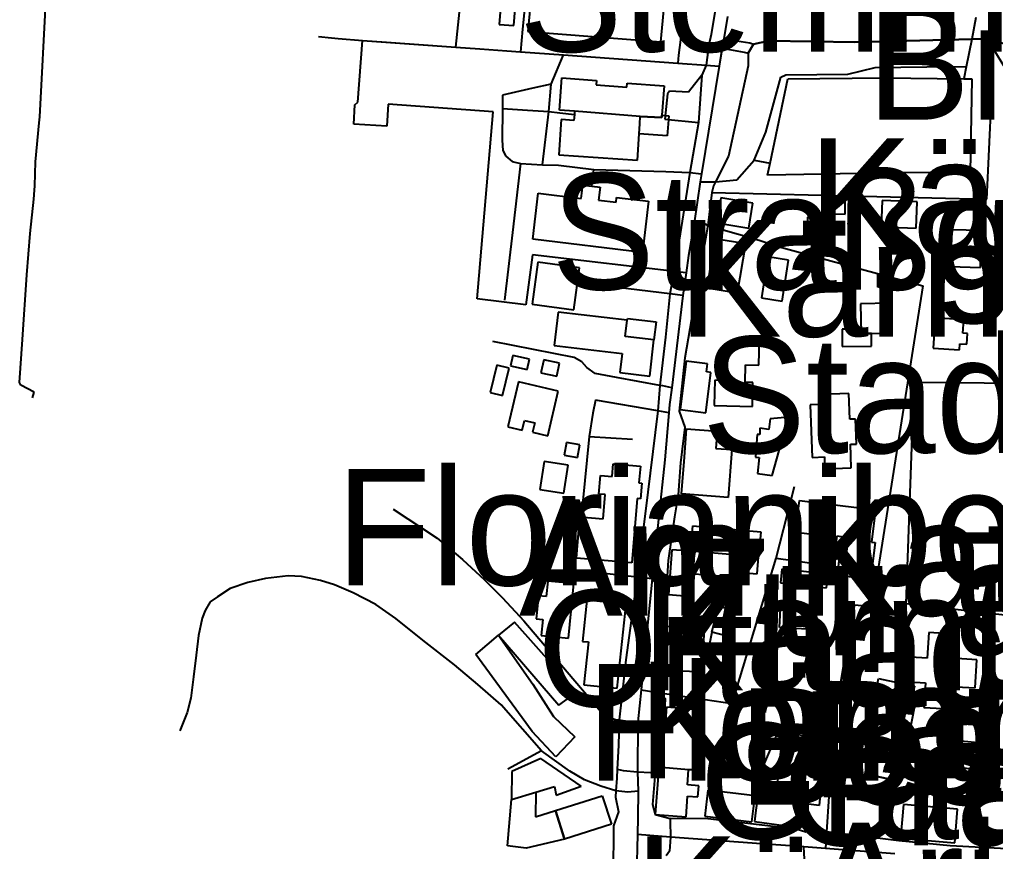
# Model space of a CAD drawing. Extents: x -3657 to 4700, y -7332 to 8131.
# Drawn here: x -3180.3 to -2816.4, y 3236.1 to 3546.4 of the extents above; entities that cross this region are included whole.
import ezdxf

# ---------------------------------------------------------------- set-up
doc = ezdxf.new("R2010")
doc.units = 0
for name, color, linetype in [('OSM_BUILDING_OFFICE', 9, 'CONTINUOUS'), ('OSM_BUILDING_RETAIL', 9, 'CONTINUOUS'), ('OSM_BUILDING_ROOF', 9, 'CONTINUOUS'), ('OSM_BUILDING_SHED', 9, 'CONTINUOUS'), ('OSM_BUILDING_YES', 9, 'CONTINUOUS'), ('OSM_HIGHWAY_CYCLEWAY', 8, 'CONTINUOUS'), ('OSM_HIGHWAY_FOOTWAY', 8, 'CONTINUOUS'), ('OSM_HIGHWAY_PATH', 8, 'CONTINUOUS'), ('OSM_HIGHWAY_PRIMARY', 8, 'CONTINUOUS'), ('OSM_HIGHWAY_RESIDENTIAL', 8, 'CONTINUOUS'), ('OSM_HIGHWAY_SECONDARY', 8, 'CONTINUOUS'), ('OSM_HIGHWAY_SERVICE', 8, 'CONTINUOUS'), ('OSM_HIGHWAY_STEPS', 8, 'CONTINUOUS'), ('OSM_HIGHWAY_TRACK', 8, 'CONTINUOUS'), ('OSM_LABELS', 8, 'CONTINUOUS'), ('OSM_LANDUSE_COMMERCIAL', 3, 'CONTINUOUS'), ('OSM_LANDUSE_MEADOW', 3, 'CONTINUOUS'), ('OSM_LANDUSE_RETAIL', 3, 'CONTINUOUS')]:
    doc.layers.add(name, color=color, linetype=linetype)

msp = doc.modelspace()

# ---------------------------------------------------------------- linework, layer by layer
at = {"layer": 'OSM_BUILDING_OFFICE'}
for p, q in [((-2973.295964, 3512.163368), (-2973.379393, 3510.917984)), ((-2948.836076, 3510.250815), (-2973.295964, 3512.163368)), ((-2978.347216, 3509.094388), (-2979.227013, 3495.89555)), ((-2973.523498, 3508.783042), (-2978.347216, 3509.094388)), ((-2973.379393, 3510.917984), (-2973.523498, 3508.783042)), ((-2948.965012, 3507.526539), (-2948.836076, 3510.250815)), ((-2949.2153, 3503.812629), (-2948.965012, 3507.526539)), ((-2949.867563, 3493.949639), (-2949.2153, 3503.812629)), ((-2979.227013, 3495.89555), (-2949.867563, 3493.949639))]:
    msp.add_line(p, q, dxfattribs=at)
at = {"layer": 'OSM_BUILDING_RETAIL'}
for p, q in [((-2900.394122, 3492.859928), (-2893.810809, 3524.216898)), ((-2893.810809, 3524.216898), (-2857.830124, 3524.583841)), ((-2857.830124, 3524.583841), (-2828.129374, 3524.261376)), ((-2828.129374, 3524.261376), (-2825.209356, 3524.228017)), ((-2825.209356, 3524.228017), (-2825.854035, 3489.301691)), ((-2901.349764, 3488.289817), (-2900.394122, 3492.859928)), ((-2853.87862, 3489.279452), (-2901.349764, 3488.289817)), ((-2825.854035, 3489.301691), (-2853.87862, 3489.279452)), ((-2954.372733, 3428.200078), (-2953.667378, 3434.315799)), ((-2953.667378, 3434.315799), (-2953.591534, 3434.949611)), ((-2953.591534, 3434.949611), (-2942.935365, 3433.715347)), ((-2942.935365, 3433.715347), (-2943.716565, 3426.965815)), ((-2943.716565, 3426.965815), (-2954.372733, 3428.200078))]:
    msp.add_line(p, q, dxfattribs=at)
at = {"layer": 'OSM_BUILDING_ROOF'}
for p, q in [((-2948.965012, 3507.526539), (-2948.836076, 3510.250815)), ((-2948.836076, 3510.250815), (-2940.781378, 3509.906111)), ((-2940.781378, 3509.906111), (-2940.728287, 3510.662236)), ((-2940.728287, 3510.662236), (-2938.210246, 3510.462085)), ((-2938.210246, 3510.462085), (-2938.718405, 3502.989786)), ((-2949.2153, 3503.812629), (-2948.965012, 3507.526539)), ((-2938.718405, 3502.989786), (-2949.2153, 3503.812629))]:
    msp.add_line(p, q, dxfattribs=at)
at = {"layer": 'OSM_BUILDING_SHED'}
for p, q in [((-3000.175295, 3559.954947), (-3001.37364, 3544.576689)), ((-2995.958335, 3544.165267), (-2994.75999, 3559.532406)), ((-3001.37364, 3544.576689), (-2995.958335, 3544.165267))]:
    msp.add_line(p, q, dxfattribs=at)
at = {"layer": 'OSM_BUILDING_YES'}
for p, q in [((-2989.056475, 3560.410846), (-2990.770563, 3541.874652)), ((-2941.190939, 3538.049547), (-2939.408591, 3556.018647)), ((-2990.770563, 3541.874652), (-2941.190939, 3538.049547)), ((-2978.900881, 3512.563669), (-2978.051422, 3524.583841)), ((-2978.051422, 3524.583841), (-2965.127499, 3523.660923)), ((-2965.127499, 3523.660923), (-2965.248851, 3521.992999)), ((-2953.834236, 3521.181276), (-2953.728054, 3522.62681)), ((-2953.728054, 3522.62681), (-2939.947088, 3521.648295)), ((-2965.248851, 3521.992999), (-2953.834236, 3521.181276)), ((-2939.947088, 3521.648295), (-2940.728287, 3510.662236)), ((-2973.295964, 3512.163368), (-2978.900881, 3512.563669)), ((-2948.836076, 3510.250815), (-2973.295964, 3512.163368)), ((-2940.781378, 3509.906111), (-2948.836076, 3510.250815)), ((-2940.728287, 3510.662236), (-2940.781378, 3509.906111)), ((-2970.793092, 3479.661091), (-2970.201504, 3484.609265)), ((-2970.201504, 3484.609265), (-2966.834003, 3484.208963)), ((-2966.834003, 3484.208963), (-2963.739543, 3483.84202)), ((-2963.739543, 3483.84202), (-2964.315962, 3479.038399)), ((-2988.919955, 3464.438505), (-2986.856981, 3481.584763)), ((-2986.856981, 3481.584763), (-2970.793092, 3479.661091)), ((-2964.315962, 3479.038399), (-2957.846417, 3478.260034)), ((-2957.846417, 3478.260034), (-2957.634052, 3480.050273)), ((-2957.634052, 3480.050273), (-2945.711278, 3478.615858)), ((-2918.748518, 3479.872361), (-2920.295748, 3470.565346)), ((-2906.802992, 3477.893091), (-2918.748518, 3479.872361)), ((-2877.648322, 3479.716688), (-2877.701413, 3473.867835)), ((-2872.407459, 3479.661091), (-2877.648322, 3479.716688)), ((-2872.46055, 3473.823357), (-2872.407459, 3479.661091)), ((-2945.711278, 3478.615858), (-2948.001786, 3459.523689)), ((-2908.350222, 3468.586076), (-2906.802992, 3477.893091)), ((-2858.618908, 3478.882726), (-2858.990547, 3469.086453)), ((-2845.596388, 3478.393468), (-2858.618908, 3478.882726)), ((-2845.968027, 3468.586076), (-2845.596388, 3478.393468)), ((-2877.299437, 3472.844842), (-2886.438713, 3472.644691)), ((-2886.438713, 3472.644691), (-2886.226348, 3462.770581)), ((-2877.701413, 3473.867835), (-2872.46055, 3473.823357)), ((-2877.11741, 3464.438505), (-2877.299437, 3472.844842)), ((-2870.966412, 3473.53425), (-2871.466986, 3470.02049)), ((-2868.091901, 3473.122829), (-2870.966412, 3473.53425)), ((-2868.592475, 3469.609069), (-2868.091901, 3473.122829)), ((-2920.295748, 3470.565346), (-2908.350222, 3468.586076)), ((-2871.466986, 3470.02049), (-2868.592475, 3469.609069)), ((-2858.990547, 3469.086453), (-2845.968027, 3468.586076)), ((-2948.001786, 3459.523689), (-2988.919955, 3464.438505)), ((-2920.970765, 3464.594178), (-2924.012134, 3446.347091)), ((-2909.480306, 3462.681625), (-2920.970765, 3464.594178)), ((-2879.696127, 3464.382908), (-2877.11741, 3464.438505)), ((-2832.96826, 3467.996743), (-2833.385406, 3454.230811)), ((-2821.576399, 3467.652038), (-2832.96826, 3467.996743)), ((-2821.993545, 3453.886107), (-2821.576399, 3467.652038)), ((-2912.52926, 3444.434538), (-2909.480306, 3462.681625)), ((-2886.226348, 3462.770581), (-2879.665789, 3462.915135)), ((-2879.665789, 3462.915135), (-2879.696127, 3464.382908)), ((-2901.175321, 3457.833526), (-2903.564427, 3442.599821)), ((-2893.545353, 3456.643741), (-2901.175321, 3457.833526)), ((-2986.955579, 3455.920974), (-2989.101982, 3440.286967)), ((-2971.483278, 3453.797151), (-2986.955579, 3455.920974)), ((-2973.629681, 3438.163144), (-2971.483278, 3453.797151)), ((-2895.934458, 3441.410036), (-2893.545353, 3456.643741)), ((-2833.385406, 3454.230811), (-2821.993545, 3453.886107)), ((-2924.012134, 3446.347091), (-2912.52926, 3444.434538)), ((-2903.564427, 3442.599821), (-2895.934458, 3441.410036)), ((-2989.101982, 3440.286967), (-2973.629681, 3438.163144)), ((-2855.858165, 3440.598313), (-2866.688775, 3440.398162)), ((-2866.688775, 3440.398162), (-2866.483995, 3429.334267)), ((-2855.6458, 3429.567776), (-2855.858165, 3440.598313)), ((-2979.439378, 3437.295823), (-2980.880426, 3424.808633)), ((-2953.667378, 3434.315799), (-2979.439378, 3437.295823)), ((-2954.372733, 3428.200078), (-2953.667378, 3434.315799)), ((-2838.853802, 3435.138642), (-2839.574326, 3423.852357)), ((-2828.159712, 3434.460353), (-2838.853802, 3435.138642)), ((-2828.485843, 3429.434342), (-2828.159712, 3434.460353)), ((-2943.716565, 3426.965815), (-2954.372733, 3428.200078)), ((-2868.478708, 3430.935474), (-2873.522375, 3430.913235)), ((-2873.522375, 3430.913235), (-2873.492037, 3424.497287)), ((-2868.471124, 3429.334267), (-2868.478708, 3430.935474)), ((-2866.483995, 3429.334267), (-2868.471124, 3429.334267)), ((-2866.483995, 3429.334267), (-2862.638673, 3429.356506)), ((-2862.638673, 3429.356506), (-2866.483995, 3429.334267)), ((-2862.638673, 3429.356506), (-2855.6458, 3429.567776)), ((-2862.61592, 3424.541765), (-2862.638673, 3429.356506)), ((-2826.840015, 3429.334267), (-2828.485843, 3429.434342)), ((-2827.097887, 3425.342369), (-2826.840015, 3429.334267)), ((-2980.880426, 3424.808633), (-2955.555909, 3421.884207)), ((-2945.286549, 3413.422273), (-2943.716565, 3426.965815)), ((-2917.701863, 3424.708558), (-2917.936981, 3411.832185)), ((-2911.846658, 3424.597363), (-2917.701863, 3424.708558)), ((-2911.785983, 3427.73306), (-2911.846658, 3424.597363)), ((-2904.360795, 3427.599626), (-2911.785983, 3427.73306)), ((-2904.550407, 3417.547605), (-2904.360795, 3427.599626)), ((-2873.492037, 3424.497287), (-2862.61592, 3424.541765)), ((-2829.760033, 3423.229665), (-2829.615928, 3425.509161)), ((-2829.615928, 3425.509161), (-2827.097887, 3425.342369)), ((-2996.367896, 3421.139201), (-2997.22494, 3417.291856)), ((-2990.156222, 3419.760384), (-2996.367896, 3421.139201)), ((-2955.555909, 3421.884207), (-2956.382615, 3414.712134)), ((-2839.574326, 3423.852357), (-2829.760033, 3423.229665)), ((-3002.283776, 3417.503127), (-3004.725972, 3407.306552)), ((-2997.725514, 3416.402297), (-3002.283776, 3417.503127)), ((-2997.22494, 3417.291856), (-2991.013266, 3415.913039)), ((-2991.013266, 3415.913039), (-2990.156222, 3419.760384)), ((-2984.801592, 3419.482396), (-2985.825495, 3414.612058)), ((-2978.900881, 3418.248133), (-2984.801592, 3419.482396)), ((-2979.924784, 3413.377795), (-2978.900881, 3418.248133)), ((-2931.67244, 3418.982019), (-2933.93261, 3400.901724)), ((-2923.686003, 3417.981265), (-2931.67244, 3418.982019)), ((-2924.057641, 3415.01236), (-2923.686003, 3417.981265)), ((-2909.63958, 3411.042701), (-2909.518229, 3417.64768)), ((-2909.518229, 3417.64768), (-2904.550407, 3417.547605)), ((-3000.160127, 3406.216841), (-2997.725514, 3416.402297)), ((-2985.825495, 3414.612058), (-2979.924784, 3413.377795)), ((-2956.382615, 3414.712134), (-2945.286549, 3413.422273)), ((-2924.406526, 3399.711938), (-2922.517995, 3414.812209)), ((-2922.517995, 3414.812209), (-2924.057641, 3415.01236)), ((-2994.267, 3411.29845), (-2998.180582, 3394.463538)), ((-2979.363533, 3407.829168), (-2994.267, 3411.29845)), ((-2921.054194, 3411.898902), (-2921.236222, 3402.391736)), ((-2917.936981, 3411.832185), (-2921.054194, 3411.898902)), ((-2906.848498, 3410.987104), (-2909.63958, 3411.042701)), ((-2907.007772, 3402.124868), (-2906.848498, 3410.987104)), ((-3004.725972, 3407.306552), (-3000.160127, 3406.216841)), ((-2983.254362, 3391.12769), (-2979.363533, 3407.829168)), ((-2871.011918, 3406.950728), (-2880.977901, 3406.594904)), ((-2880.977901, 3406.594904), (-2880.84138, 3402.869874)), ((-2870.670618, 3397.321247), (-2871.011918, 3406.950728)), ((-2880.84138, 3402.869874), (-2885.41481, 3402.703082)), ((-2885.41481, 3402.703082), (-2884.724625, 3383.099416)), ((-2933.93261, 3400.901724), (-2924.406526, 3399.711938)), ((-2921.236222, 3402.391736), (-2907.007772, 3402.124868)), ((-2992.879044, 3393.229274), (-2992.029584, 3396.898707)), ((-2992.029584, 3396.898707), (-2988.138755, 3395.986908)), ((-2988.138755, 3395.986908), (-2988.957877, 3392.45091)), ((-2900.409291, 3397.510279), (-2900.91745, 3393.551739)), ((-2893.583275, 3398.099612), (-2900.409291, 3397.510279)), ((-2899.650844, 3376.294287), (-2893.583275, 3398.099612)), ((-2868.562137, 3397.399084), (-2870.670618, 3397.321247)), ((-2868.236005, 3388.092068), (-2868.562137, 3397.399084)), ((-2998.180582, 3394.463538), (-2992.879044, 3393.229274)), ((-2988.957877, 3392.45091), (-2983.254362, 3391.12769)), ((-2931.816545, 3390.182533), (-2931.53592, 3393.774129)), ((-2931.53592, 3393.774129), (-2920.068214, 3392.895689)), ((-2920.068214, 3392.895689), (-2920.568789, 3386.468623)), ((-2905.210255, 3391.694784), (-2905.885272, 3383.199492)), ((-2904.201521, 3391.616948), (-2905.210255, 3391.694784)), ((-2900.91745, 3393.551739), (-2904.201521, 3394.052117)), ((-2904.201521, 3394.052117), (-2904.201521, 3391.616948)), ((-2976.344918, 3388.659163), (-2977.16404, 3383.911139)), ((-2971.392265, 3387.802962), (-2976.344918, 3388.659163)), ((-2932.476393, 3381.620524), (-2931.816545, 3390.182533)), ((-2870.450668, 3388.014232), (-2868.236005, 3388.092068)), ((-2870.139705, 3379.185355), (-2870.450668, 3388.014232)), ((-2972.211386, 3383.054938), (-2971.392265, 3387.802962)), ((-2920.568789, 3386.468623), (-2914.652909, 3386.012723)), ((-2914.652909, 3386.012723), (-2916.033281, 3368.132579)), ((-2984.619565, 3381.609404), (-2986.265393, 3371.134842)), ((-2975.669901, 3380.208348), (-2984.619565, 3381.609404)), ((-2977.16404, 3383.911139), (-2972.211386, 3383.054938)), ((-2959.325387, 3376.00518), (-2958.938579, 3380.719845)), ((-2958.938579, 3380.719845), (-2948.775401, 3379.885883)), ((-2933.409282, 3369.466918), (-2932.476393, 3381.620524)), ((-2905.885272, 3383.199492), (-2904.451809, 3383.02158)), ((-2904.451809, 3383.02158), (-2905.043397, 3377.050412)), ((-2884.724625, 3383.099416), (-2880.166363, 3383.266209)), ((-2880.166363, 3383.266209), (-2880.00709, 3378.829531)), ((-2977.315729, 3369.733786), (-2975.669901, 3380.208348)), ((-2948.775401, 3379.885883), (-2949.28356, 3373.59225)), ((-2905.043397, 3377.050412), (-2899.650844, 3376.294287)), ((-2880.00709, 3378.829531), (-2870.139705, 3379.185355)), ((-2964.20978, 3369.43356), (-2963.640945, 3376.361004)), ((-2963.640945, 3376.361004), (-2959.325387, 3376.00518)), ((-2949.28356, 3373.59225), (-2948.206566, 3373.503294)), ((-2948.206566, 3373.503294), (-2948.684387, 3367.643321)), ((-2986.265393, 3371.134842), (-2977.315729, 3369.733786)), ((-2961.919272, 3369.244528), (-2964.20978, 3369.43356)), ((-2962.654965, 3360.248859), (-2961.919272, 3369.244528)), ((-2949.988915, 3367.754516), (-2951.945706, 3343.836488)), ((-2948.684387, 3367.643321), (-2949.988915, 3367.754516)), ((-2916.033281, 3368.132579), (-2933.409282, 3369.466918)), ((-2890.905961, 3355.122773), (-2889.457328, 3366.965032)), ((-2889.457328, 3366.965032), (-2861.121781, 3363.50687)), ((-2861.121781, 3363.50687), (-2862.585582, 3351.531177)), ((-2972.560272, 3345.526651), (-2971.293667, 3360.949387)), ((-2971.293667, 3360.949387), (-2962.654965, 3360.248859)), ((-2930.041781, 3348.128612), (-2929.245413, 3357.535703)), ((-2929.245413, 3357.535703), (-2903.890558, 3355.389641)), ((-2903.890558, 3355.389641), (-2904.679342, 3345.98255)), ((-2881.40263, 3353.955226), (-2890.905961, 3355.122773)), ((-2881.774269, 3350.908485), (-2881.40263, 3353.955226)), ((-2875.555011, 3353.743956), (-2875.987325, 3350.207957)), ((-2873.749909, 3353.521566), (-2875.555011, 3353.743956)), ((-2871.110516, 3353.1991), (-2873.749909, 3353.521566)), ((-2872.870111, 3338.765999), (-2871.110516, 3353.1991)), ((-2936.973979, 3348.628989), (-2938.331597, 3331.93863)), ((-2930.041781, 3348.128612), (-2936.973979, 3348.628989)), ((-2912.332064, 3346.616361), (-2930.041781, 3348.128612)), ((-2912.332064, 3346.616361), (-2930.041781, 3348.128612)), ((-2875.987325, 3350.207957), (-2881.774269, 3350.908485)), ((-2861.235548, 3351.364384), (-2862.919298, 3337.553974)), ((-2862.585582, 3351.531177), (-2861.235548, 3351.364384)), ((-2951.945706, 3343.836488), (-2972.560272, 3345.526651)), ((-2912.332064, 3346.616361), (-2912.855392, 3340.256011)), ((-2912.855392, 3340.256011), (-2912.332064, 3346.616361)), ((-2904.679342, 3345.98255), (-2912.332064, 3346.616361)), ((-2904.679342, 3345.98255), (-2912.332064, 3346.616361)), ((-2905.20267, 3339.6222), (-2904.679342, 3345.98255)), ((-2895.979965, 3341.468036), (-2896.5488, 3336.264113)), ((-2878.770822, 3339.61108), (-2895.979965, 3341.468036)), ((-2929.321257, 3331.204744), (-2928.638656, 3339.644439)), ((-2928.638656, 3339.644439), (-2913.007081, 3338.376817)), ((-2913.007081, 3338.376817), (-2912.855392, 3340.256011)), ((-2912.855392, 3340.256011), (-2905.20267, 3339.6222)), ((-2879.332072, 3334.407158), (-2878.770822, 3339.61108)), ((-2862.919298, 3337.553974), (-2872.870111, 3338.765999)), ((-2983.299869, 3336.975761), (-2983.861119, 3331.226983)), ((-2973.584174, 3336.030604), (-2983.299869, 3336.975761)), ((-2975.571303, 3315.659693), (-2973.584174, 3336.030604)), ((-2896.5488, 3336.264113), (-2879.332072, 3334.407158)), ((-2986.773552, 3331.51609), (-2987.615427, 3322.920722)), ((-2983.861119, 3331.226983), (-2986.773552, 3331.51609)), ((-2968.699781, 3329.914883), (-2970.307687, 3314.503266)), ((-2954.076939, 3328.380393), (-2968.699781, 3329.914883)), ((-2938.331597, 3331.93863), (-2929.321257, 3331.204744)), ((-2957.361011, 3297.001185), (-2954.076939, 3328.380393)), ((-2922.10085, 3317.950309), (-2919.476626, 3327.657626)), ((-2919.476626, 3327.657626), (-2913.803449, 3326.134255)), ((-2913.803449, 3326.134255), (-2916.427673, 3316.415819)), ((-2896.935607, 3319.640472), (-2896.442617, 3328.836292)), ((-2896.442617, 3328.836292), (-2886.256686, 3328.291437)), ((-2886.256686, 3328.291437), (-2886.749676, 3319.095616)), ((-2987.615427, 3322.920722), (-2985.158062, 3322.687213)), ((-2985.158062, 3322.687213), (-2985.742065, 3316.660448)), ((-2995.67771, 3321.686458), (-3001.677019, 3316.849479)), ((-2972.476843, 3295.500053), (-2995.67771, 3321.686458)), ((-2939.218979, 3320.063012), (-2939.977426, 3305.774464)), ((-2924.823672, 3319.295767), (-2939.218979, 3320.063012)), ((-2925.6883, 3303.083547), (-2924.823672, 3319.295767)), ((-2886.749676, 3319.095616), (-2896.935607, 3319.640472)), ((-3010.141278, 3309.632928), (-3001.677019, 3316.849479)), ((-3001.677019, 3316.849479), (-2988.859279, 3298.513436)), ((-3001.677019, 3316.849479), (-2979.189091, 3290.696432)), ((-2985.742065, 3316.660448), (-2975.571303, 3315.659693)), ((-2922.10085, 3317.950309), (-2923.587405, 3310.633683)), ((-2916.427673, 3316.415819), (-2922.10085, 3317.950309)), ((-2916.427673, 3316.415819), (-2922.10085, 3317.950309)), ((-2917.079937, 3309.299343), (-2915.578213, 3316.61597)), ((-2915.578213, 3316.61597), (-2916.427673, 3316.415819)), ((-2841.197401, 3317.761277), (-2841.781404, 3308.220753)), ((-2830.162009, 3317.082988), (-2841.197401, 3317.761277)), ((-2830.72326, 3308.06508), (-2830.162009, 3317.082988)), ((-2970.307687, 3314.503266), (-2968.115777, 3314.269757)), ((-2968.115777, 3314.269757), (-2969.784359, 3298.302165)), ((-2989.109566, 3280.822323), (-3010.141278, 3309.632928)), ((-2923.587405, 3310.633683), (-2917.079937, 3309.299343)), ((-2847.932402, 3308.598815), (-2848.501237, 3299.414114)), ((-2841.781404, 3308.220753), (-2847.932402, 3308.598815)), ((-2823.305656, 3307.609181), (-2830.72326, 3308.06508)), ((-2939.977426, 3305.774464), (-2940.076024, 3303.850792)), ((-2823.950336, 3297.134618), (-2823.305656, 3307.609181)), ((-2940.076024, 3303.850792), (-2925.6883, 3303.083547)), ((-2861.356899, 3294.132355), (-2859.953774, 3300.692856)), ((-2859.953774, 3300.692856), (-2846.589953, 3297.835146)), ((-2988.859279, 3298.513436), (-2981.214142, 3286.515503)), ((-2969.784359, 3298.302165), (-2957.361011, 3297.001185)), ((-2848.501237, 3299.414114), (-2842.486759, 3299.047171)), ((-2846.589953, 3297.835146), (-2847.985494, 3291.285765)), ((-2842.486759, 3299.047171), (-2843.048009, 3289.87359)), ((-2831.542381, 3289.161942), (-2831.019054, 3297.568279)), ((-2831.019054, 3297.568279), (-2823.950336, 3297.134618)), ((-2979.189091, 3290.696432), (-2972.476843, 3295.500053)), ((-2861.356899, 3294.132355), (-2864.694062, 3278.309317)), ((-2847.985494, 3291.285765), (-2861.356899, 3294.132355)), ((-2847.985494, 3291.285765), (-2861.356899, 3294.132355)), ((-2939.529942, 3281.400536), (-2938.854925, 3290.029263)), ((-2938.854925, 3290.029263), (-2925.718638, 3289.006269)), ((-2851.914245, 3262.319487), (-2846.241068, 3290.952181)), ((-2846.241068, 3290.952181), (-2847.985494, 3291.285765)), ((-2843.048009, 3289.87359), (-2831.542381, 3289.161942)), ((-2981.214142, 3286.515503), (-2973.212535, 3278.89865)), ((-2925.718638, 3289.006269), (-2926.431578, 3279.866046)), ((-2980.250915, 3271.470829), (-2989.109566, 3280.822323)), ((-2973.212535, 3278.89865), (-2980.250915, 3271.470829)), ((-2941.244031, 3276.474601), (-2940.857223, 3281.511731)), ((-2940.857223, 3281.511731), (-2939.529942, 3281.400536)), ((-2928.236679, 3280.0106), (-2929.290919, 3266.533775)), ((-2926.431578, 3279.866046), (-2928.236679, 3280.0106)), ((-2895.797938, 3280.244109), (-2898.414577, 3255.992496)), ((-2884.982496, 3279.076562), (-2895.797938, 3280.244109)), ((-2885.407226, 3275.151381), (-2884.982496, 3279.076562)), ((-2940.12153, 3276.385645), (-2941.244031, 3276.474601)), ((-2940.819301, 3267.434454), (-2940.12153, 3276.385645)), ((-2862.304957, 3277.842299), (-2865.027778, 3265.121599)), ((-2864.694062, 3278.309317), (-2862.304957, 3277.842299)), ((-2835.205676, 3267.890353), (-2834.24245, 3277.897896)), ((-2834.24245, 3277.897896), (-2820.453899, 3276.574677)), ((-2820.453899, 3276.574677), (-2821.417125, 3266.567133)), ((-2882.638898, 3274.851155), (-2885.407226, 3275.151381)), ((-2883.503526, 3266.811762), (-2882.638898, 3274.851155)), ((-2985.863417, 3270.80366), (-2996.716781, 3265.944442)), ((-2970.777923, 3260.451412), (-2985.863417, 3270.80366)), ((-2835.205676, 3267.890353), (-2836.06272, 3259.206029)), ((-2825.755437, 3266.978554), (-2835.205676, 3267.890353)), ((-2825.755437, 3266.978554), (-2835.205676, 3267.890353)), ((-2996.716781, 3265.944442), (-2996.853301, 3255.558835)), ((-2941.88871, 3267.534529), (-2943.215991, 3249.98797)), ((-2940.819301, 3267.434454), (-2941.88871, 3267.534529)), ((-2930.807812, 3266.64497), (-2940.819301, 3267.434454)), ((-2930.807812, 3266.64497), (-2940.819301, 3267.434454)), ((-2931.240126, 3260.94067), (-2930.807812, 3266.64497)), ((-2929.290919, 3266.533775), (-2930.807812, 3266.64497)), ((-2887.690149, 3259.139312), (-2886.82552, 3267.178705)), ((-2886.82552, 3267.178705), (-2883.503526, 3266.811762)), ((-2865.027778, 3265.121599), (-2867.098336, 3255.503238)), ((-2853.476644, 3262.641952), (-2865.027778, 3265.121599)), ((-2865.027778, 3265.121599), (-2853.476644, 3262.641952)), ((-2826.802093, 3258.116319), (-2825.755437, 3266.978554)), ((-2821.417125, 3266.567133), (-2825.755437, 3266.978554)), ((-2926.977659, 3260.618205), (-2931.240126, 3260.94067)), ((-2927.296206, 3256.470634), (-2926.977659, 3260.618205)), ((-2855.554786, 3253.012472), (-2853.476644, 3262.641952)), ((-2853.476644, 3262.641952), (-2851.914245, 3262.319487)), ((-2996.853301, 3255.558835), (-2987.683688, 3258.283111)), ((-2996.853301, 3255.558835), (-2987.683688, 3258.283111)), ((-2987.683688, 3258.283111), (-2987.903637, 3249.053932)), ((-2987.683688, 3258.283111), (-2980.743905, 3260.351337)), ((-2980.743905, 3260.351337), (-2980.167486, 3257.182281)), ((-2980.167486, 3257.182281), (-2970.777923, 3260.451412)), ((-2923.587405, 3259.005878), (-2924.747827, 3249.298561)), ((-2905.938363, 3256.926533), (-2923.587405, 3259.005878)), ((-2888.221061, 3254.035465), (-2887.690149, 3259.139312)), ((-2888.145217, 3254.891666), (-2887.690149, 3259.139312)), ((-2887.690149, 3259.139312), (-2881.55432, 3258.549979)), ((-2881.55432, 3258.549979), (-2882.085232, 3253.312698)), ((-2836.06272, 3259.206029), (-2826.802093, 3258.116319)), ((-2998.339856, 3238.290263), (-2996.853301, 3255.558835)), ((-2980.417774, 3251.411265), (-2962.958343, 3256.937652)), ((-2962.958343, 3256.937652), (-2959.583258, 3246.296298)), ((-2931.710363, 3249.120649), (-2931.133944, 3256.759741)), ((-2931.133944, 3256.759741), (-2927.296206, 3256.470634)), ((-2906.552704, 3252.145151), (-2905.938363, 3256.926533)), ((-2904.952383, 3256.704143), (-2905.665322, 3251.600296)), ((-2898.414577, 3255.992496), (-2904.952383, 3256.704143)), ((-2888.145217, 3254.891666), (-2898.414577, 3255.992496)), ((-2898.414577, 3255.992496), (-2888.145217, 3254.891666)), ((-2888.994676, 3244.973078), (-2888.221061, 3254.035465)), ((-2888.221061, 3254.035465), (-2888.145217, 3254.891666)), ((-2884.079945, 3253.546207), (-2888.221061, 3254.035465)), ((-2882.085232, 3253.312698), (-2884.079945, 3253.546207)), ((-2867.098336, 3255.503238), (-2855.554786, 3253.012472)), ((-2850.594548, 3253.646283), (-2851.732218, 3241.136853)), ((-2830.548817, 3251.978359), (-2850.594548, 3253.646283)), ((-2987.903637, 3249.053932), (-2980.417774, 3251.411265)), ((-2977.050273, 3240.76991), (-2980.417774, 3251.411265)), ((-2980.417774, 3251.411265), (-2977.050273, 3240.76991)), ((-2943.215991, 3249.98797), (-2931.710363, 3249.120649)), ((-2907.17463, 3247.141379), (-2906.552704, 3252.145151)), ((-2905.665322, 3251.600296), (-2906.218988, 3247.274813)), ((-2831.534797, 3239.379974), (-2830.548817, 3251.978359)), ((-2959.583258, 3246.296298), (-2977.050273, 3240.76991)), ((-2924.747827, 3249.298561), (-2907.17463, 3247.141379)), ((-2906.218988, 3247.274813), (-2888.994676, 3244.973078)), ((-2977.050273, 3240.76991), (-2991.324229, 3237.378465)), ((-2851.732218, 3241.136853), (-2831.534797, 3239.379974)), ((-2991.324229, 3237.378465), (-2998.339856, 3238.290263))]:
    msp.add_line(p, q, dxfattribs=at)
at = {"layer": 'OSM_HIGHWAY_CYCLEWAY'}
for p, q in [((-2917.656356, 3539.161496), (-2907.88757, 3537.738201)), ((-2907.88757, 3537.738201), (-2906.605796, 3537.215585)), ((-2906.605796, 3537.215585), (-2900.803683, 3538.383131)), ((-2900.803683, 3538.383131), (-2868.782087, 3537.98283)), ((-2868.782087, 3537.98283), (-2825.224525, 3539.07254)), ((-2825.224525, 3539.07254), (-2818.140638, 3539.250452)), ((-2818.140638, 3539.250452), (-2805.876564, 3534.724818))]:
    msp.add_line(p, q, dxfattribs=at)
at = {"layer": 'OSM_HIGHWAY_FOOTWAY'}
for p, q in [((-3172.653531, 3510.161859), (-3168.967483, 3582.861102)), ((-2915.479615, 3582.427442), (-2922.335968, 3540.82942)), ((-2991.073942, 3560.066142), (-2992.666679, 3542.78645)), ((-2900.788514, 3539.561798), (-2900.20451, 3547.245367)), ((-2992.666679, 3542.78645), (-2993.440294, 3534.346755)), ((-2922.335968, 3540.82942), (-2923.193013, 3536.959836)), ((-2908.524664, 3533.835259), (-2906.605796, 3537.215585)), ((-2900.803683, 3538.383131), (-2900.788514, 3539.561798)), ((-2818.140638, 3539.250452), (-2817.086398, 3535.358629)), ((-2923.193013, 3536.959836), (-2924.194161, 3529.387462)), ((-2923.193013, 3536.959836), (-2922.062928, 3536.726327)), ((-2922.062928, 3536.726327), (-2918.247944, 3535.747812)), ((-2918.247944, 3535.747812), (-2910.018803, 3534.157724)), ((-2910.018803, 3534.157724), (-2908.524664, 3533.835259)), ((-2908.524664, 3533.835259), (-2908.577755, 3529.109474)), ((-2817.086398, 3535.358629), (-2812.945282, 3528.664695)), ((-2924.194161, 3529.387462), (-2925.90825, 3525.662432)), ((-2908.577755, 3529.109474), (-2915.942267, 3495.406292)), ((-2925.90825, 3525.662432), (-2930.83815, 3519.357679)), ((-2925.90825, 3525.662432), (-2927.076257, 3508.026916)), ((-2937.959959, 3519.669025), (-2938.672898, 3518.646032)), ((-2930.83815, 3519.357679), (-2937.959959, 3519.669025)), ((-2938.672898, 3518.646032), (-2939.583034, 3509.194463)), ((-3000.175295, 3513.219719), (-2990.861577, 3512.597028)), ((-2990.861577, 3512.597028), (-2982.867555, 3512.052173)), ((-2982.867555, 3512.052173), (-2978.832621, 3511.574034)), ((-3172.873481, 3507.915721), (-3172.653531, 3510.161859)), ((-2978.832621, 3511.574034), (-2973.379393, 3510.917984)), ((-2939.583034, 3509.194463), (-2927.076257, 3508.026916)), ((-3174.291775, 3493.293589), (-3172.873481, 3507.915721)), ((-2927.076257, 3508.026916), (-2930.322406, 3489.335049)), ((-2915.942267, 3495.406292), (-2920.712894, 3485.910245)), ((-3174.5724, 3484.353516), (-3174.291775, 3493.293589)), ((-2966.834003, 3484.208963), (-2966.121064, 3490.502596)), ((-2930.322406, 3489.335049), (-2934.675887, 3461.725349)), ((-3174.913701, 3479.349745), (-3174.625491, 3482.75231)), ((-3174.625491, 3482.75231), (-3174.5724, 3484.353516)), ((-2921.486509, 3484.353516), (-2922.062928, 3481.829392)), ((-2920.712894, 3485.910245), (-2921.486509, 3484.353516)), ((-3176.271319, 3466.617926), (-3174.913701, 3479.349745)), ((-2922.062928, 3481.829392), (-2923.670834, 3469.58683)), ((-2923.670834, 3469.58683), (-2927.743689, 3446.247015)), ((-3177.477249, 3451.150711), (-3176.271319, 3466.617926)), ((-2934.675887, 3461.725349), (-2935.328151, 3457.577778)), ((-2935.328151, 3457.577778), (-2935.987999, 3453.330132)), ((-3179.138246, 3427.054771), (-3177.477249, 3451.150711)), ((-2935.987999, 3453.330132), (-2937.755178, 3444.112072)), ((-2927.743689, 3446.247015), (-2932.210937, 3420.205163)), ((-2937.755178, 3444.112072), (-2939.378253, 3427.988808)), ((-3180.260746, 3411.07606), (-3179.138246, 3427.054771)), ((-2939.378253, 3427.988808), (-2941.501902, 3409.941872)), ((-2932.210937, 3420.205163), (-2934.28908, 3400.32351)), ((-3179.714665, 3410.053066), (-3180.260746, 3411.07606)), ((-3174.853025, 3407.428866), (-3179.714665, 3410.053066)), ((-2941.501902, 3409.941872), (-2942.275517, 3400.434705)), ((-3175.414275, 3405.37176), (-3174.853025, 3407.428866)), ((-2942.275517, 3400.434705), (-2946.932377, 3362.039097)), ((-2934.28908, 3400.32351), (-2932.135093, 3394.396821)), ((-2932.135093, 3394.396821), (-2933.811258, 3381.064549)), ((-2933.811258, 3381.064549), (-2934.675887, 3369.122214)), ((-2934.675887, 3369.122214), (-2935.987999, 3360.88267)), ((-2946.932377, 3362.039097), (-2950.004083, 3338.610326)), ((-2935.987999, 3360.88267), (-2938.452949, 3344.625972)), ((-2873.749909, 3353.521566), (-2875.008929, 3342.313117)), ((-2938.452949, 3344.625972), (-2941.153017, 3301.638013)), ((-2950.004083, 3338.610326), (-2954.167953, 3307.598061)), ((-2954.167953, 3307.598061), (-2955.722767, 3294.087877)), ((-2941.153017, 3301.638013), (-2941.433642, 3295.3555)), ((-2955.722767, 3294.087877), (-2956.716332, 3285.192283)), ((-2941.433642, 3295.3555), (-2939.461682, 3293.231677)), ((-2939.461682, 3293.231677), (-2939.924334, 3285.525868)), ((-2956.716332, 3285.192283), (-2956.95145, 3275.685117)), ((-2939.924334, 3285.525868), (-2941.547409, 3281.367178)), ((-2941.547409, 3281.367178), (-2941.623254, 3274.506451)), ((-2956.95145, 3275.685117), (-2957.398933, 3266.800642)), ((-2941.623254, 3274.506451), (-2941.699098, 3269.580516)), ((-2941.699098, 3269.580516), (-2943.238744, 3266.18907)), ((-2957.398933, 3266.800642), (-2957.558207, 3263.487034)), ((-2957.398933, 3266.800642), (-2955.191855, 3266.344743)), ((-2955.191855, 3266.344743), (-2949.799303, 3265.866605)), ((-2949.799303, 3265.866605), (-2945.013508, 3265.577498)), ((-2945.013508, 3265.577498), (-2943.291835, 3265.54414)), ((-2943.291835, 3265.54414), (-2944.239893, 3253.635163)), ((-2943.238744, 3266.18907), (-2943.291835, 3265.54414)), ((-2957.558207, 3263.487034), (-2957.975352, 3258.727891)), ((-2957.975352, 3258.727891), (-2958.066366, 3256.370558)), ((-2958.066366, 3256.370558), (-2956.95145, 3250.888648)), ((-2944.239893, 3253.635163), (-2943.215991, 3249.98797)), ((-2956.95145, 3250.888648), (-2958.779305, 3245.695845)), ((-2943.215991, 3249.98797), (-2937.618658, 3248.44236)), ((-2923.57982, 3248.342285), (-2937.618658, 3248.44236)), ((-2937.618658, 3248.44236), (-2937.603489, 3247.419367)), ((-2937.603489, 3247.419367), (-2937.504891, 3241.526036)), ((-2890.723933, 3244.483821), (-2923.57982, 3248.342285)), ((-2958.779305, 3245.695845), (-2958.984086, 3224.757841)), ((-2887.068223, 3243.360752), (-2890.723933, 3244.483821)), ((-2879.324488, 3243.516425), (-2887.068223, 3243.360752)), ((-2852.392066, 3240.12498), (-2879.324488, 3243.516425)), ((-2937.504891, 3241.526036), (-2937.922037, 3236.244277)), ((-2833.210963, 3238.212427), (-2852.392066, 3240.12498)), ((-2937.922037, 3236.244277), (-2939.143135, 3234.520755)), ((-2803.100651, 3236.677937), (-2833.210963, 3238.212427))]:
    msp.add_line(p, q, dxfattribs=at)
at = {"layer": 'OSM_HIGHWAY_PATH'}
for p, q in [((-2843.442401, 3447.114336), (-2862.282203, 3327.457475)), ((-2868.926191, 3328.180242), (-2871.027087, 3317.060749))]:
    msp.add_line(p, q, dxfattribs=at)
at = {"layer": 'OSM_HIGHWAY_PRIMARY'}
for p, q in [((-2916.283568, 3547.578952), (-2917.656356, 3539.161496)), ((-2917.656356, 3539.161496), (-2918.247944, 3535.747812)), ((-2918.247944, 3535.747812), (-2919.400782, 3529.042757)), ((-2919.400782, 3529.042757), (-2925.991679, 3488.790194)), ((-2925.991679, 3488.790194), (-2926.416409, 3485.910245)), ((-2926.416409, 3485.910245), (-2928.706916, 3470.420792)), ((-2928.706916, 3470.420792), (-2930.822981, 3458.433979)), ((-2930.822981, 3458.433979), (-2931.725532, 3451.906837)), ((-2931.725532, 3451.906837), (-2932.87837, 3443.522739)), ((-2932.87837, 3443.522739), (-2937.057408, 3409.030073)), ((-2937.057408, 3409.030073), (-2937.853776, 3402.869874)), ((-2937.853776, 3402.869874), (-2938.134401, 3399.711938)), ((-2938.134401, 3399.711938), (-2939.643709, 3382.187618)), ((-2939.643709, 3382.187618), (-2944.338491, 3337.965396)), ((-2944.338491, 3337.965396), (-2947.37986, 3308.009482)), ((-2947.37986, 3308.009482), (-2948.472022, 3296.400732)), ((-2948.472022, 3296.400732), (-2949.677952, 3284.436158)), ((-2949.677952, 3284.436158), (-2949.799303, 3265.866605)), ((-2949.799303, 3265.866605), (-2949.602107, 3258.605576)), ((-2949.602107, 3258.605576), (-2949.731043, 3248.753706)), ((-2949.731043, 3248.753706), (-2949.814472, 3242.460073)), ((-2949.814472, 3242.460073), (-2950.322631, 3222.645137))]:
    msp.add_line(p, q, dxfattribs=at)
at = {"layer": 'OSM_HIGHWAY_RESIDENTIAL'}
for p, q in [((-3068.746411, 3540.039936), (-3063.89994, 3539.584037)), ((-3063.89994, 3539.584037), (-3061.50325, 3539.328288)), ((-3061.50325, 3539.328288), (-3052.341221, 3538.572163)), ((-3052.341221, 3538.572163), (-3045.204243, 3538.060666)), ((-3045.204243, 3538.060666), (-3017.596803, 3536.081396)), ((-3017.596803, 3536.081396), (-3008.594048, 3535.436466)), ((-3008.594048, 3535.436466), (-2998.559805, 3534.713699)), ((-2998.559805, 3534.713699), (-2993.440294, 3534.346755)), ((-2993.440294, 3534.346755), (-2977.444665, 3533.201448)), ((-2977.444665, 3533.201448), (-2934.812407, 3530.143587)), ((-2934.812407, 3530.143587), (-2924.194161, 3529.387462)), ((-2924.194161, 3529.387462), (-2919.400782, 3529.042757)), ((-3040.987282, 3363.829335), (-3024.513832, 3352.976711)), ((-3024.513832, 3352.976711), (-3015.063593, 3345.015154)), ((-3015.063593, 3345.015154), (-3006.826868, 3337.387182)), ((-3088.503932, 3337.943157), (-3095.117583, 3336.508742)), ((-3080.08518, 3338.943911), (-3088.503932, 3337.943157)), ((-3075.178034, 3338.654804), (-3080.08518, 3338.943911)), ((-3068.041056, 3337.198151), (-3075.178034, 3338.654804)), ((-3062.868453, 3335.608063), (-3068.041056, 3337.198151)), ((-3006.826868, 3337.387182), (-3000.213218, 3330.782203)), ((-3101.723649, 3334.184768), (-3106.433599, 3331.160266)), ((-3095.117583, 3336.508742), (-3101.723649, 3334.184768)), ((-3055.799735, 3332.539083), (-3062.868453, 3335.608063)), ((-3106.433599, 3331.160266), (-3109.148836, 3329.203235)), ((-3047.411321, 3328.191361), (-3055.799735, 3332.539083)), ((-3000.213218, 3330.782203), (-2992.173689, 3322.108999)), ((-3109.148836, 3329.203235), (-3111.082874, 3326.056419)), ((-3039.978549, 3322.998558), (-3047.411321, 3328.191361)), ((-3112.175036, 3323.165351), (-3113.525071, 3316.704926)), ((-3111.082874, 3326.056419), (-3112.175036, 3323.165351)), ((-3029.913968, 3314.970285), (-3039.978549, 3322.998558)), ((-2992.173689, 3322.108999), (-2976.003617, 3303.183622)), ((-3113.525071, 3316.704926), (-3114.336608, 3309.37718)), ((-3018.013949, 3305.718867), (-3029.913968, 3314.970285)), ((-3114.336608, 3309.37718), (-3115.352926, 3301.248831)), ((-3009.367663, 3298.402241), (-3018.013949, 3305.718867)), ((-3115.352926, 3301.248831), (-3116.331321, 3293.331752)), ((-2976.003617, 3303.183622), (-2967.463514, 3293.120482)), ((-3000.706208, 3290.885464), (-3009.367663, 3298.402241)), ((-3116.331321, 3293.331752), (-3117.795122, 3287.927679)), ((-2985.673805, 3273.683608), (-3000.706208, 3290.885464)), ((-2967.463514, 3293.120482), (-2963.800219, 3288.539251)), ((-3117.795122, 3287.927679), (-3120.495191, 3281.122549)), ((-2963.800219, 3288.539251), (-2961.03189, 3286.337591)), ((-2961.03189, 3286.337591), (-2957.998106, 3285.392434)), ((-2957.998106, 3285.392434), (-2956.716332, 3285.192283)), ((-2956.716332, 3285.192283), (-2953.523274, 3284.680787)), ((-2953.523274, 3284.680787), (-2949.677952, 3284.436158)), ((-2975.108651, 3266.088995), (-2985.673805, 3273.683608)), ((-2969.594747, 3262.819864), (-2975.108651, 3266.088995)), ((-2963.489256, 3260.440293), (-2969.594747, 3262.819864)), ((-2957.975352, 3258.727891), (-2963.489256, 3260.440293)), ((-2953.409507, 3258.283111), (-2957.975352, 3258.727891)), ((-2949.602107, 3258.605576), (-2953.409507, 3258.283111)), ((-2887.492953, 3231.084832), (-2887.834254, 3237.845484))]:
    msp.add_line(p, q, dxfattribs=at)
at = {"layer": 'OSM_HIGHWAY_SECONDARY'}
for p, q in [((-2937.504891, 3241.526036), (-2949.814472, 3242.460073)), ((-2903.670609, 3238.979672), (-2937.504891, 3241.526036)), ((-2896.404695, 3238.457056), (-2903.670609, 3238.979672)), ((-2887.834254, 3237.845484), (-2896.404695, 3238.457056)), ((-2879.741633, 3237.222792), (-2887.834254, 3237.845484)), ((-2853.871036, 3235.243522), (-2879.741633, 3237.222792))]:
    msp.add_line(p, q, dxfattribs=at)
at = {"layer": 'OSM_HIGHWAY_SERVICE'}
for p, q in [((-2931.3994, 3557.864482), (-2934.584874, 3533.056894)), ((-2823.715217, 3547.100814), (-2825.224525, 3539.07254)), ((-2825.224525, 3539.07254), (-2827.249576, 3528.753651)), ((-2982.056017, 3522.270986), (-2977.444665, 3533.201448)), ((-2934.584874, 3533.056894), (-2934.812407, 3530.143587)), ((-2871.466986, 3525.962658), (-2861.212794, 3528.509022)), ((-2861.212794, 3528.509022), (-2832.33875, 3528.875965)), ((-2832.33875, 3528.875965), (-2827.249576, 3528.753651)), ((-2827.249576, 3528.753651), (-2828.129374, 3524.261376)), ((-2901.956521, 3504.413081), (-2896.344019, 3524.861828)), ((-2896.344019, 3524.861828), (-2894.538918, 3525.762507)), ((-2894.538918, 3525.762507), (-2871.466986, 3525.962658)), ((-2988.866864, 3520.736496), (-3000.228387, 3518.156774)), ((-2982.056017, 3522.270986), (-2988.866864, 3520.736496)), ((-2982.867555, 3512.052173), (-2982.056017, 3522.270986)), ((-3000.228387, 3518.156774), (-3000.175295, 3513.219719)), ((-3000.175295, 3513.219719), (-3000.296647, 3501.433057)), ((-2985.271829, 3492.237237), (-2982.867555, 3512.052173)), ((-3000.296647, 3501.433057), (-3000.091866, 3497.563474)), ((-2906.279664, 3493.960758), (-2901.956521, 3504.413081)), ((-3000.091866, 3497.563474), (-2998.946613, 3495.428531)), ((-2998.946613, 3495.428531), (-2996.534754, 3493.504859)), ((-2996.534754, 3493.504859), (-2993.455463, 3492.726494)), ((-2912.794716, 3486.655251), (-2906.279664, 3493.960758)), ((-2906.279664, 3493.960758), (-2900.394122, 3492.859928)), ((-2993.455463, 3492.726494), (-2996.474078, 3466.907032)), ((-2993.455463, 3492.726494), (-2985.271829, 3492.237237)), ((-2985.271829, 3492.237237), (-2979.257351, 3492.114922)), ((-2979.257351, 3492.114922), (-2966.121064, 3490.502596)), ((-2966.121064, 3490.502596), (-2939.264486, 3489.735351)), ((-2939.264486, 3489.735351), (-2930.322406, 3489.335049)), ((-2930.322406, 3489.335049), (-2925.991679, 3488.790194)), ((-2920.712894, 3485.910245), (-2912.794716, 3486.655251)), ((-2926.416409, 3485.910245), (-2920.712894, 3485.910245)), ((-2928.706916, 3470.420792), (-2924.641645, 3470.153924)), ((-2924.641645, 3470.153924), (-2923.670834, 3469.58683)), ((-2923.670834, 3469.58683), (-2906.431353, 3464.76097)), ((-2996.474078, 3466.907032), (-2999.416849, 3441.788099)), ((-2906.431353, 3464.76097), (-2896.05581, 3461.313928)), ((-2896.05581, 3461.313928), (-2843.442401, 3447.114336)), ((-2937.755178, 3444.112072), (-2968.661858, 3447.859342)), ((-2932.87837, 3443.522739), (-2937.755178, 3444.112072)), ((-2973.440069, 3420.305239), (-3003.800668, 3426.343123)), ((-2970.603481, 3418.704032), (-2973.440069, 3420.305239)), ((-2968.760456, 3416.646926), (-2970.603481, 3418.704032)), ((-2965.612905, 3414.411908), (-2968.760456, 3416.646926)), ((-2957.641636, 3412.921896), (-2965.612905, 3414.411908)), ((-2941.501902, 3409.941872), (-2957.641636, 3412.921896)), ((-2940.386986, 3409.730601), (-2941.501902, 3409.941872)), ((-2937.057408, 3409.030073), (-2940.386986, 3409.730601)), ((-2965.491554, 3404.482201), (-2966.462365, 3399.634102)), ((-2942.275517, 3400.434705), (-2965.491554, 3404.482201)), ((-2966.462365, 3399.634102), (-2967.819983, 3390.894181)), ((-2938.134401, 3399.711938), (-2942.275517, 3400.434705)), ((-2967.819983, 3390.894181), (-2970.345609, 3365.641813)), ((-2967.819983, 3390.894181), (-2951.695418, 3389.926785)), ((-2898.179459, 3345.571129), (-2891.307937, 3372.213433)), ((-2975.207249, 3363.117688), (-2976.762063, 3341.568111)), ((-2970.345609, 3365.641813), (-2975.207249, 3363.117688)), ((-2914.523973, 3291.330243), (-2898.179459, 3345.571129)), ((-2898.179459, 3345.571129), (-2875.008929, 3342.313117)), ((-2976.762063, 3341.568111), (-2950.004083, 3338.610326)), ((-2875.008929, 3342.313117), (-2875.683947, 3328.914128)), ((-2950.004083, 3338.610326), (-2944.338491, 3337.965396)), ((-2875.683947, 3328.914128), (-2868.926191, 3328.180242)), ((-2868.926191, 3328.180242), (-2862.282203, 3327.457475)), ((-2948.472022, 3296.400732), (-2941.433642, 3295.3555)), ((-2941.433642, 3295.3555), (-2914.523973, 3291.330243)), ((-2914.523973, 3291.330243), (-2918.065917, 3265.944442)), ((-2896.806671, 3282.212259), (-2896.002719, 3283.457642)), ((-2896.002719, 3283.457642), (-2894.872634, 3283.869064)), ((-2894.872634, 3283.869064), (-2884.535013, 3283.379806)), ((-2884.535013, 3283.379806), (-2876.707849, 3282.968385)), ((-2876.707849, 3282.968385), (-2879.324488, 3243.516425)), ((-2904.049832, 3265.255033), (-2896.806671, 3282.212259)), ((-2918.065917, 3265.944442), (-2911.740476, 3263.876216)), ((-2911.740476, 3263.876216), (-2904.049832, 3265.255033)), ((-2879.324488, 3243.516425), (-2879.741633, 3237.222792))]:
    msp.add_line(p, q, dxfattribs=at)
at = {"layer": 'OSM_HIGHWAY_STEPS'}
msp.add_line((-2985.673805, 3273.683608), (-2998.180582, 3266.822881), dxfattribs=at)
at = {"layer": 'OSM_HIGHWAY_TRACK'}
msp.add_line((-2876.707849, 3282.968385), (-2871.027087, 3317.060749), dxfattribs=at)
at = {"layer": 'OSM_LANDUSE_COMMERCIAL'}
for p, q in [((-3017.596803, 3536.081396), (-3011.453389, 3592.97984)), ((-2916.283568, 3547.578952), (-2917.656356, 3539.161496)), ((-3054.085647, 3515.632649), (-3052.341221, 3538.572163)), ((-3052.341221, 3538.572163), (-3017.596803, 3536.081396)), ((-2917.656356, 3539.161496), (-2918.452724, 3534.558026)), ((-2918.452724, 3534.558026), (-2919.400782, 3529.042757)), ((-2919.400782, 3529.042757), (-2925.991679, 3488.790194)), ((-3055.246069, 3514.587417), (-3054.085647, 3515.632649)), ((-3055.625292, 3507.337508), (-3055.246069, 3514.587417)), ((-3042.799968, 3514.798687), (-3043.338465, 3506.581382)), ((-3003.603472, 3511.940978), (-3042.799968, 3514.798687)), ((-3009.564859, 3442.288476), (-3003.603472, 3511.940978)), ((-3043.338465, 3506.581382), (-3055.625292, 3507.337508)), ((-2925.991679, 3488.790194), (-2926.416409, 3485.910245)), ((-2926.416409, 3485.910245), (-2928.706916, 3470.420792)), ((-2928.706916, 3470.420792), (-2930.822981, 3458.433979)), ((-2988.98063, 3458.63413), (-2991.506256, 3440.031219)), ((-2931.725532, 3451.906837), (-2988.98063, 3458.63413)), ((-2930.822981, 3458.433979), (-2931.725532, 3451.906837)), ((-2991.506256, 3440.031219), (-3009.564859, 3442.288476))]:
    msp.add_line(p, q, dxfattribs=at)
at = {"layer": 'OSM_LANDUSE_MEADOW'}
for p, q in [((-2846.77198, 3411.06494), (-2849.72992, 3328.558305)), ((-2762.121807, 3410.053066), (-2846.77198, 3411.06494)), ((-2849.72992, 3328.558305), (-2806.096514, 3323.576772))]:
    msp.add_line(p, q, dxfattribs=at)
at = {"layer": 'OSM_LANDUSE_RETAIL'}
for p, q in [((-2906.605796, 3537.215585), (-2908.524664, 3533.835259)), ((-2900.803683, 3538.383131), (-2906.605796, 3537.215585)), ((-2868.782087, 3537.98283), (-2900.803683, 3538.383131)), ((-2825.224525, 3539.07254), (-2868.782087, 3537.98283)), ((-2818.140638, 3539.250452), (-2825.224525, 3539.07254)), ((-2817.860013, 3516.666762), (-2818.140638, 3539.250452)), ((-2908.524664, 3533.835259), (-2908.577755, 3529.109474)), ((-2908.577755, 3529.109474), (-2915.942267, 3495.406292)), ((-2819.558932, 3479.405342), (-2817.860013, 3516.666762)), ((-2915.942267, 3495.406292), (-2920.712894, 3485.910245)), ((-2921.486509, 3484.353516), (-2922.062928, 3481.829392)), ((-2920.712894, 3485.910245), (-2921.486509, 3484.353516)), ((-2922.062928, 3481.829392), (-2819.558932, 3479.405342))]:
    msp.add_line(p, q, dxfattribs=at)

# ---------------------------------------------------------------- texts
at = {"layer": 'OSM_LABELS'}
for s, p in [('Stemmerweg', (-2994.085828, 3534.393024)), ('Billa', (-2864.474113, 3509.026435)), ('Kärntner Straße', (-2886.178134, 3458.648087)), ('Straßganger Kulturzentrum', (-2982.0545, 3445.69104)), ('Kärntner Straße', (-2934.73774, 3428.175995)), ('Stadt Graz Servicestelle', (-2925.788584, 3384.703094)), ('Florianibergstraße', (-3062.337001, 3335.377326)), ('Am Katzelbach', (-2994.018564, 3324.099287)), ('Zur alten Schmiede', (-2934.976737, 3309.319729)), ('Kärntner Straße', (-2948.490333, 3296.219062)), ('Orthacker-Meyer', (-2987.209659, 3290.200225)), ('Florianibergstraße', (-2968.982943, 3262.581418)), ('Kärntner Straße', (-2949.733596, 3263.447169)), ('Baumaschinen Engelbogen', (-2885.220143, 3256.287162)), ('Bestattung Taucher Tierkrematorium', (-2912.323215, 3253.574006)), ('Gradnerstraße', (-2926.742827, 3240.716084)), ('Gradnerstraße', (-2895.752579, 3238.410522)), ('Aribonenstraße', (-2886.0801, 3203.413891)), ('Kärntner Straße', (-2950.9603, 3198.41568))]:
    msp.add_text(s, height=43.418293, dxfattribs=at).set_placement(p)

doc.saveas('drawing.dxf')
